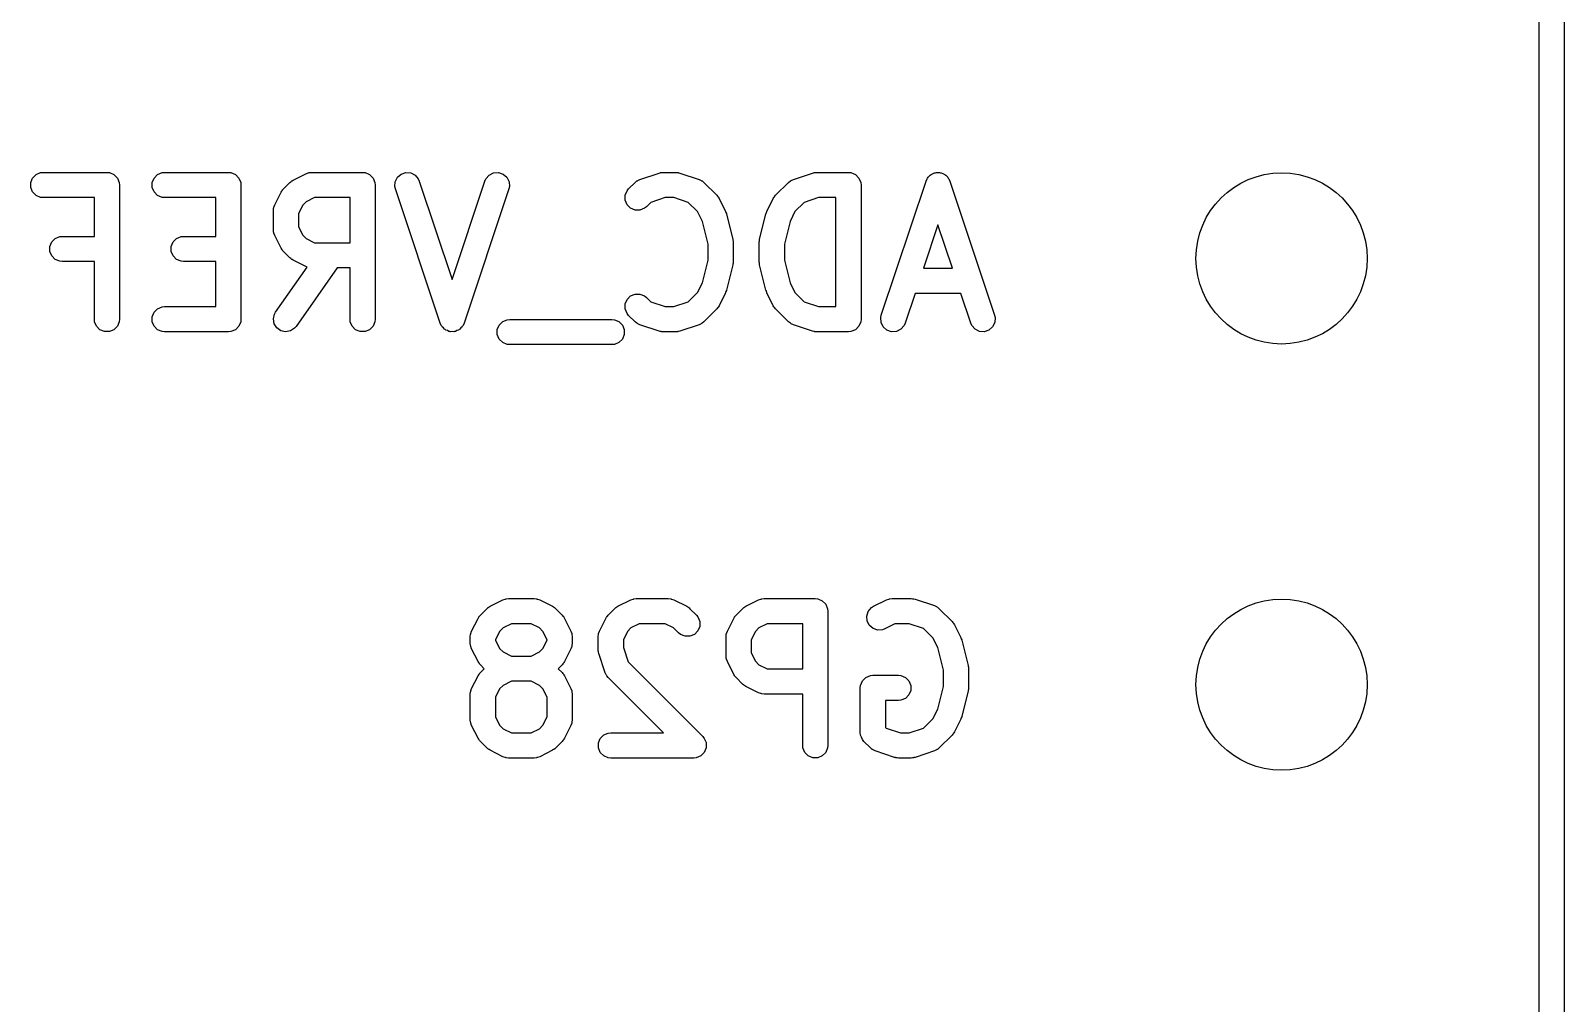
# Model space of a CAD drawing. Extents: x 101 to 222, y -128 to -44.
# Drawn here: x 210.83 to 219.97, y -68.83 to -63.04 of the extents above; entities that cross this region are included whole.
import ezdxf

# ---------------------------------------------------------------- set-up
doc = ezdxf.new("R2010")
doc.units = 0
doc.layers.add('BLACK', color=7, linetype='CONTINUOUS')

msp = doc.modelspace()

# ---------------------------------------------------------------- linework, layer by layer
at = {"layer": 'BLACK', "linetype": 'CONTINUOUS'}
for p, q in [((219.96625, -50.32375), (219.96625, -101.32375)), ((219.81625, -101.24875), (219.81625, -53.06575)), ((210.858629, -63.893685), (210.885665, -63.882486)), ((210.885665, -63.882486), (210.900297, -63.881045)), ((210.900297, -63.881045), (211.281249, -63.881045)), ((211.281249, -63.881045), (211.295881, -63.882486)), ((211.295881, -63.882486), (211.322917, -63.893685)), ((211.582439, -63.893685), (211.609475, -63.882486)), ((211.609475, -63.882486), (211.624107, -63.881045)), ((211.624107, -63.881045), (212.005059, -63.881045)), ((212.005059, -63.881045), (212.019691, -63.882486)), ((212.019691, -63.882486), (212.046727, -63.893685)), ((212.466756, -63.888963), (212.480488, -63.883708)), ((212.480488, -63.883708), (212.483175, -63.883517)), ((212.483175, -63.883517), (212.485665, -63.882486)), ((212.485665, -63.882486), (212.500297, -63.881045)), ((212.500297, -63.881045), (212.805059, -63.881045)), ((212.805059, -63.881045), (212.819691, -63.882486)), ((212.819691, -63.882486), (212.846727, -63.893685)), ((213.034584, -63.890888), (213.062346, -63.881634)), ((213.062346, -63.881634), (213.091536, -63.883709)), ((213.091536, -63.883709), (213.117709, -63.896795)), ((213.559076, -63.896795), (213.585249, -63.883709)), ((213.585249, -63.883709), (213.614439, -63.881634)), ((213.614439, -63.881634), (213.642202, -63.890888)), ((214.457533, -63.922989), (214.571818, -63.884894)), ((214.571818, -63.884894), (214.579071, -63.883244)), ((214.579071, -63.883244), (214.580903, -63.882486)), ((214.580903, -63.882486), (214.583557, -63.882224)), ((214.583557, -63.882224), (214.586155, -63.881634)), ((214.586155, -63.881634), (214.588129, -63.881774)), ((214.588129, -63.881774), (214.595535, -63.881045)), ((214.595535, -63.881045), (214.671726, -63.881045)), ((214.671726, -63.881045), (214.679131, -63.881774)), ((214.679131, -63.881774), (214.681106, -63.881634)), ((214.681106, -63.881634), (214.683703, -63.882224)), ((214.683703, -63.882224), (214.686358, -63.882486)), ((214.686358, -63.882486), (214.688189, -63.883244)), ((214.688189, -63.883244), (214.695443, -63.884894)), ((214.695443, -63.884894), (214.809729, -63.922989)), ((215.371818, -63.922989), (215.486104, -63.884894)), ((215.486104, -63.884894), (215.493357, -63.883244)), ((215.493357, -63.883244), (215.495189, -63.882486)), ((215.495189, -63.882486), (215.497843, -63.882224)), ((215.497843, -63.882224), (215.500441, -63.881634)), ((215.500441, -63.881634), (215.502415, -63.881774)), ((215.502415, -63.881774), (215.509821, -63.881045)), ((215.509821, -63.881045), (215.700297, -63.881045)), ((215.700297, -63.881045), (215.714929, -63.882486)), ((215.714929, -63.882486), (215.741965, -63.893685)), ((216.205406, -63.887914), (216.21382, -63.883708)), ((216.21382, -63.883708), (216.219167, -63.883328)), ((216.219167, -63.883328), (216.22425, -63.881634)), ((216.22425, -63.881634), (216.233627, -63.8823)), ((216.233627, -63.8823), (216.24301, -63.881634)), ((216.24301, -63.881634), (216.248095, -63.883329)), ((216.248095, -63.883329), (216.25344, -63.883709)), ((216.25344, -63.883709), (216.261849, -63.887913)), ((210.826738, -63.941413), (210.837937, -63.914377)), ((210.826738, -63.970677), (210.826738, -63.941413)), ((210.837937, -63.997713), (210.826738, -63.970677)), ((210.837937, -63.914377), (210.858629, -63.893685)), ((211.322917, -63.893685), (211.343609, -63.914377)), ((211.343609, -63.914377), (211.354808, -63.941413)), ((211.354808, -63.941413), (211.356249, -63.956045)), ((211.356249, -63.956045), (211.356249, -64.756045)), ((211.550548, -63.941413), (211.561747, -63.914377)), ((211.550548, -63.970677), (211.550548, -63.941413)), ((211.561747, -63.997713), (211.550548, -63.970677)), ((211.561747, -63.914377), (211.582439, -63.893685)), ((212.046727, -63.893685), (212.067419, -63.914377)), ((212.067419, -63.914377), (212.078618, -63.941413)), ((212.078618, -63.941413), (212.080059, -63.956045)), ((212.080059, -63.956045), (212.080059, -64.756045)), ((212.332979, -63.979202), (212.371074, -63.941107)), ((212.371074, -63.941107), (212.376823, -63.936388)), ((212.376823, -63.936388), (212.378123, -63.93489)), ((212.378123, -63.93489), (212.380382, -63.933468)), ((212.380382, -63.933468), (212.382439, -63.93178)), ((212.382439, -63.93178), (212.384266, -63.931022)), ((212.384266, -63.931022), (212.390566, -63.927058)), ((212.390566, -63.927058), (212.466756, -63.888963)), ((212.846727, -63.893685), (212.867419, -63.914377)), ((212.867419, -63.914377), (212.878618, -63.941413)), ((212.878618, -63.941413), (212.880059, -63.956045)), ((212.880059, -63.956045), (212.880059, -64.756045)), ((212.997315, -63.965425), (212.99939, -63.936235)), ((213.000575, -63.979762), (212.997315, -63.965425)), ((212.99939, -63.936235), (213.012476, -63.910062)), ((213.012476, -63.910062), (213.034584, -63.890888)), ((213.117709, -63.896795), (213.136883, -63.918903)), ((213.136883, -63.918903), (213.142877, -63.932328)), ((213.142877, -63.932328), (213.338392, -64.518874)), ((213.338392, -64.518874), (213.533908, -63.932328)), ((213.533908, -63.932328), (213.539902, -63.918903)), ((213.539902, -63.918903), (213.559076, -63.896795)), ((213.642202, -63.890888), (213.664309, -63.910062)), ((213.664309, -63.910062), (213.677395, -63.936235)), ((213.67947, -63.965425), (213.67621, -63.979762)), ((213.677395, -63.936235), (213.67947, -63.965425)), ((214.390122, -63.979201), (214.428218, -63.941106)), ((214.428218, -63.941106), (214.439583, -63.931779)), ((214.439583, -63.931779), (214.442071, -63.930748)), ((214.442071, -63.930748), (214.444107, -63.928983)), ((214.444107, -63.928983), (214.457533, -63.922989)), ((214.809729, -63.922989), (214.823154, -63.928983)), ((214.823154, -63.928983), (214.825189, -63.930748)), ((214.825189, -63.930748), (214.82768, -63.93178)), ((214.82768, -63.93178), (214.839045, -63.941107)), ((214.839045, -63.941107), (214.915235, -64.017297)), ((215.266312, -64.017297), (215.342502, -63.941107)), ((215.342502, -63.941107), (215.353867, -63.931779)), ((215.353867, -63.931779), (215.356359, -63.930746)), ((215.356359, -63.930746), (215.358393, -63.928983)), ((215.358393, -63.928983), (215.371818, -63.922989)), ((215.741965, -63.893685), (215.762657, -63.914377)), ((215.762657, -63.914377), (215.773856, -63.941413)), ((215.773856, -63.941413), (215.775297, -63.956045)), ((215.775297, -63.956045), (215.775297, -64.756045)), ((215.895813, -64.732328), (216.162479, -63.932328)), ((216.162479, -63.932328), (216.168473, -63.918902)), ((216.168473, -63.918902), (216.171984, -63.914853)), ((216.171984, -63.914853), (216.17438, -63.910062)), ((216.17438, -63.910062), (216.181484, -63.903899)), ((216.181484, -63.903899), (216.187647, -63.896795)), ((216.187647, -63.896795), (216.192439, -63.894398)), ((216.192439, -63.894398), (216.196487, -63.890888)), ((216.196487, -63.890888), (216.205406, -63.887914)), ((216.261849, -63.887913), (216.270773, -63.890888)), ((216.270773, -63.890888), (216.274821, -63.894399)), ((216.274821, -63.894399), (216.279613, -63.896795)), ((216.279613, -63.896795), (216.285772, -63.903897)), ((216.285772, -63.903897), (216.29288, -63.910061)), ((216.29288, -63.910061), (216.295277, -63.914855)), ((216.295277, -63.914855), (216.298787, -63.918902)), ((216.298787, -63.918902), (216.304781, -63.932328)), ((216.304781, -63.932328), (216.571448, -64.732328)), ((210.858629, -64.018405), (210.837937, -63.997713)), ((210.885665, -64.029604), (210.858629, -64.018405)), ((210.900297, -64.031045), (210.885665, -64.029604)), ((211.206249, -64.031045), (210.900297, -64.031045)), ((211.206249, -64.261997), (211.206249, -64.031045)), ((211.582439, -64.018405), (211.561747, -63.997713)), ((211.609475, -64.029604), (211.582439, -64.018405)), ((211.624107, -64.031045), (211.609475, -64.029604)), ((211.930059, -64.031045), (211.624107, -64.031045)), ((211.930059, -64.261997), (211.930059, -64.031045)), ((212.280834, -64.074885), (212.31893, -63.998694)), ((212.31893, -63.998694), (212.322893, -63.992397)), ((212.322893, -63.992397), (212.323652, -63.990567)), ((212.323652, -63.990567), (212.325343, -63.988505)), ((212.325343, -63.988505), (212.326763, -63.986251)), ((212.326763, -63.986251), (212.328258, -63.984954)), ((212.328258, -63.984954), (212.332979, -63.979202)), ((212.468534, -64.055779), (212.447651, -64.076661)), ((212.518002, -64.031045), (212.468534, -64.055779)), ((212.730059, -64.031045), (212.518002, -64.031045)), ((212.730059, -64.300092), (212.730059, -64.031045)), ((213.267241, -64.779762), (213.000575, -63.979762)), ((213.67621, -63.979762), (213.409543, -64.779762)), ((214.369595, -64.017603), (214.380794, -63.990567)), ((214.369595, -64.046865), (214.369595, -64.017603)), ((214.380793, -64.073902), (214.369595, -64.046865)), ((214.380794, -63.990567), (214.390122, -63.979201)), ((214.521763, -64.059692), (214.496186, -64.085269)), ((214.607705, -64.031045), (214.521763, -64.059692)), ((214.659556, -64.031045), (214.607705, -64.031045)), ((214.745498, -64.059692), (214.659556, -64.031045)), ((214.800562, -64.114756), (214.745498, -64.059692)), ((214.915235, -64.017297), (214.919955, -64.023047)), ((214.919955, -64.023047), (214.921452, -64.024346)), ((214.921452, -64.024346), (214.922871, -64.0266)), ((214.922871, -64.0266), (214.924563, -64.028662)), ((214.924563, -64.028662), (214.925321, -64.030494)), ((214.925321, -64.030494), (214.929284, -64.036789)), ((214.929284, -64.036789), (214.967379, -64.11298)), ((215.214168, -64.11298), (215.252263, -64.036789)), ((215.252263, -64.036789), (215.256227, -64.030489)), ((215.256227, -64.030489), (215.256985, -64.028662)), ((215.256985, -64.028662), (215.258673, -64.026605)), ((215.258673, -64.026605), (215.260095, -64.024346)), ((215.260095, -64.024346), (215.261593, -64.023046)), ((215.261593, -64.023046), (215.266312, -64.017297)), ((215.436048, -64.059692), (215.380984, -64.114756)), ((215.521991, -64.031045), (215.436048, -64.059692)), ((215.625297, -64.031045), (215.521991, -64.031045)), ((215.625297, -64.681045), (215.625297, -64.031045)), ((212.272916, -64.108426), (212.274357, -64.093794)), ((212.272916, -64.222711), (212.272916, -64.108426)), ((212.274357, -64.093794), (212.275387, -64.091305)), ((212.275387, -64.091305), (212.275579, -64.088616)), ((212.275579, -64.088616), (212.280834, -64.074885)), ((212.447651, -64.076661), (212.422916, -64.126131)), ((212.422916, -64.126131), (212.422916, -64.205005)), ((214.401486, -64.094595), (214.380793, -64.073902)), ((214.428522, -64.105794), (214.401486, -64.094595)), ((214.457784, -64.105794), (214.428522, -64.105794)), ((214.484821, -64.094596), (214.457784, -64.105794)), ((214.496186, -64.085269), (214.484821, -64.094596)), ((214.829532, -64.172695), (214.800562, -64.114756)), ((214.967379, -64.11298), (214.967788, -64.114049)), ((214.967788, -64.114049), (214.968111, -64.114485)), ((214.968111, -64.114485), (214.970309, -64.120636)), ((214.970309, -64.120636), (214.972634, -64.126712)), ((214.972634, -64.126712), (214.972672, -64.12725)), ((214.972672, -64.12725), (214.973058, -64.12833)), ((214.973058, -64.12833), (215.011154, -64.280712)), ((215.170393, -64.280711), (215.208489, -64.12833)), ((215.208489, -64.12833), (215.208874, -64.12725)), ((215.208874, -64.12725), (215.208913, -64.126712)), ((215.208913, -64.126712), (215.211237, -64.120636)), ((215.211237, -64.120636), (215.213436, -64.114485)), ((215.213436, -64.114485), (215.213758, -64.114049)), ((215.213758, -64.114049), (215.214168, -64.11298)), ((215.380984, -64.114756), (215.352014, -64.172696)), ((212.274357, -64.237343), (212.272916, -64.222711)), ((212.275387, -64.239831), (212.274357, -64.237343)), ((212.275579, -64.242521), (212.275387, -64.239831)), ((212.280834, -64.256252), (212.275579, -64.242521)), ((212.422916, -64.205005), (212.447651, -64.254475)), ((214.863393, -64.308137), (214.829532, -64.172695)), ((215.352014, -64.172696), (215.318154, -64.308137)), ((216.23363, -64.193215), (216.147211, -64.452473)), ((216.32005, -64.452473), (216.23363, -64.193215)), ((210.941024, -64.322365), (210.952223, -64.295329)), ((210.941024, -64.351629), (210.941024, -64.322365)), ((210.952223, -64.295329), (210.972915, -64.274637)), ((210.972915, -64.274637), (210.999951, -64.263438)), ((210.999951, -64.263438), (211.014583, -64.261997)), ((211.014583, -64.261997), (211.206249, -64.261997)), ((211.664834, -64.322365), (211.676033, -64.295329)), ((211.664834, -64.351629), (211.664834, -64.322365)), ((211.676033, -64.295329), (211.696725, -64.274637)), ((211.696725, -64.274637), (211.723761, -64.263438)), ((211.723761, -64.263438), (211.738393, -64.261997)), ((211.738393, -64.261997), (211.930059, -64.261997)), ((212.31893, -64.332443), (212.280834, -64.256252)), ((212.322893, -64.338739), (212.31893, -64.332443)), ((212.323652, -64.34057), (212.322893, -64.338739)), ((212.325343, -64.342631), (212.323652, -64.34057)), ((212.447651, -64.254475), (212.468534, -64.275358)), ((212.468534, -64.275358), (212.518002, -64.300092)), ((212.518002, -64.300092), (212.730059, -64.300092)), ((214.863393, -64.403952), (214.863393, -64.308137)), ((215.011154, -64.280712), (215.011529, -64.283248)), ((215.011529, -64.283248), (215.011952, -64.28427)), ((215.011952, -64.28427), (215.012494, -64.289782)), ((215.012494, -64.289782), (215.013304, -64.295256)), ((215.013304, -64.295256), (215.013141, -64.296348)), ((215.013141, -64.296348), (215.013393, -64.298902)), ((215.013393, -64.298902), (215.013393, -64.413188)), ((215.168154, -64.298902), (215.168405, -64.296348)), ((215.168154, -64.413188), (215.168154, -64.298902)), ((215.168243, -64.295256), (215.169052, -64.289781)), ((215.168405, -64.296348), (215.168243, -64.295256)), ((215.169052, -64.289781), (215.169595, -64.28427)), ((215.169595, -64.28427), (215.170017, -64.283249)), ((215.170017, -64.283249), (215.170393, -64.280711)), ((215.318154, -64.308137), (215.318154, -64.403952)), ((210.952223, -64.378665), (210.941024, -64.351629)), ((210.972915, -64.399357), (210.952223, -64.378665)), ((210.999951, -64.410556), (210.972915, -64.399357)), ((211.014583, -64.411997), (210.999951, -64.410556)), ((211.206249, -64.411997), (211.014583, -64.411997)), ((211.206249, -64.756045), (211.206249, -64.411997)), ((211.676033, -64.378665), (211.664834, -64.351629)), ((211.696725, -64.399357), (211.676033, -64.378665)), ((211.723761, -64.410556), (211.696725, -64.399357)), ((211.738393, -64.411997), (211.723761, -64.410556)), ((211.930059, -64.411997), (211.738393, -64.411997)), ((211.930059, -64.681045), (211.930059, -64.411997)), ((212.326763, -64.344886), (212.325343, -64.342631)), ((212.328258, -64.346182), (212.326763, -64.344886)), ((212.332979, -64.351935), (212.328258, -64.346182)), ((212.371074, -64.39003), (212.332979, -64.351935)), ((212.376823, -64.394748), (212.371074, -64.39003)), ((212.378123, -64.396247), (212.376823, -64.394748)), ((212.380382, -64.397668), (212.378123, -64.396247)), ((212.382439, -64.399357), (212.380382, -64.397668)), ((212.384266, -64.400114), (212.382439, -64.399357)), ((212.390566, -64.404079), (212.384266, -64.400114)), ((212.466756, -64.442174), (212.390566, -64.404079)), ((214.829532, -64.539393), (214.863393, -64.403952)), ((215.011154, -64.431378), (214.973058, -64.58376)), ((215.011529, -64.428841), (215.011154, -64.431378)), ((215.011952, -64.42782), (215.011529, -64.428841)), ((215.012494, -64.422307), (215.011952, -64.42782)), ((215.013304, -64.416834), (215.012494, -64.422307)), ((215.013393, -64.413188), (215.013141, -64.415741)), ((215.013141, -64.415741), (215.013304, -64.416834)), ((215.168405, -64.415741), (215.168154, -64.413188)), ((215.168243, -64.416834), (215.168405, -64.415741)), ((215.169052, -64.422308), (215.168243, -64.416834)), ((215.169595, -64.42782), (215.169052, -64.422308)), ((215.170017, -64.42884), (215.169595, -64.42782)), ((215.170393, -64.431379), (215.170017, -64.42884)), ((215.208489, -64.58376), (215.170393, -64.431379)), ((215.318154, -64.403952), (215.352014, -64.539392)), ((212.286474, -64.713035), (212.474107, -64.444987)), ((212.653632, -64.450092), (212.409358, -64.799055)), ((212.474107, -64.444987), (212.466756, -64.442174)), ((212.730059, -64.450092), (212.653632, -64.450092)), ((212.730059, -64.756045), (212.730059, -64.450092)), ((216.147211, -64.452473), (216.32005, -64.452473)), ((214.401486, -64.617494), (214.428523, -64.606295)), ((214.428523, -64.606295), (214.457785, -64.606295)), ((214.457785, -64.606295), (214.484822, -64.617494)), ((214.745497, -64.652398), (214.800562, -64.597332)), ((214.800562, -64.597332), (214.829532, -64.539393)), ((214.967379, -64.59911), (214.929284, -64.6753)), ((214.967788, -64.59804), (214.967379, -64.59911)), ((214.968111, -64.597605), (214.967788, -64.59804)), ((214.970309, -64.591453), (214.968111, -64.597605)), ((214.972634, -64.585378), (214.970309, -64.591453)), ((214.972672, -64.584839), (214.972634, -64.585378)), ((214.973058, -64.58376), (214.972672, -64.584839)), ((215.208874, -64.584839), (215.208489, -64.58376)), ((215.208913, -64.585378), (215.208874, -64.584839)), ((215.211237, -64.591453), (215.208913, -64.585378)), ((215.213436, -64.597605), (215.211237, -64.591453)), ((215.213758, -64.59804), (215.213436, -64.597605)), ((215.214168, -64.59911), (215.213758, -64.59804)), ((215.252263, -64.6753), (215.214168, -64.59911)), ((215.352014, -64.539392), (215.380984, -64.597332)), ((215.380984, -64.597332), (215.436049, -64.652398)), ((216.097211, -64.602473), (216.038115, -64.779762)), ((216.37005, -64.602473), (216.097211, -64.602473)), ((216.429146, -64.779762), (216.37005, -64.602473)), ((211.561747, -64.714377), (211.582439, -64.693685)), ((211.582439, -64.693685), (211.609475, -64.682486)), ((211.609475, -64.682486), (211.624107, -64.681045)), ((211.624107, -64.681045), (211.930059, -64.681045)), ((214.369595, -64.665223), (214.380794, -64.638186)), ((214.369595, -64.694485), (214.369595, -64.665223)), ((214.380794, -64.721522), (214.369595, -64.694485)), ((214.380794, -64.638186), (214.401486, -64.617494)), ((214.484822, -64.617494), (214.496187, -64.626821)), ((214.496187, -64.626821), (214.521764, -64.652398)), ((214.521764, -64.652398), (214.607705, -64.681045)), ((214.607705, -64.681045), (214.659556, -64.681045)), ((214.659556, -64.681045), (214.745497, -64.652398)), ((214.915236, -64.694791), (214.839045, -64.770983)), ((214.919953, -64.689042), (214.915236, -64.694791)), ((214.921452, -64.687743), (214.919953, -64.689042)), ((214.922873, -64.685484), (214.921452, -64.687743)), ((214.924563, -64.683426), (214.922873, -64.685484)), ((214.92532, -64.681596), (214.924563, -64.683426)), ((214.929284, -64.6753), (214.92532, -64.681596)), ((215.256226, -64.681596), (215.252263, -64.6753)), ((215.256984, -64.683426), (215.256226, -64.681596)), ((215.258673, -64.685484), (215.256984, -64.683426)), ((215.260095, -64.687743), (215.258673, -64.685484)), ((215.261593, -64.689042), (215.260095, -64.687743)), ((215.266312, -64.694792), (215.261593, -64.689042)), ((215.342502, -64.770983), (215.266312, -64.694792)), ((215.436049, -64.652398), (215.521991, -64.681045)), ((215.521991, -64.681045), (215.625297, -64.681045)), ((211.20769, -64.770677), (211.206249, -64.756045)), ((211.218889, -64.797713), (211.20769, -64.770677)), ((211.239581, -64.818405), (211.218889, -64.797713)), ((211.343609, -64.797713), (211.322917, -64.818405)), ((211.354808, -64.770677), (211.343609, -64.797713)), ((211.356249, -64.756045), (211.354808, -64.770677)), ((211.550548, -64.741413), (211.561747, -64.714377)), ((211.550548, -64.770677), (211.550548, -64.741413)), ((211.561747, -64.797713), (211.550548, -64.770677)), ((211.582439, -64.818405), (211.561747, -64.797713)), ((212.067419, -64.797713), (212.046727, -64.818405)), ((212.078618, -64.770677), (212.067419, -64.797713)), ((212.080059, -64.756045), (212.078618, -64.770677)), ((212.272934, -64.75442), (212.279263, -64.725849)), ((212.278019, -64.783237), (212.272934, -64.75442)), ((212.293746, -64.807916), (212.278019, -64.783237)), ((212.279263, -64.725849), (212.286474, -64.713035)), ((212.409358, -64.799055), (212.399787, -64.810215)), ((212.7315, -64.770677), (212.730059, -64.756045)), ((212.742699, -64.797713), (212.7315, -64.770677)), ((212.763391, -64.818405), (212.742699, -64.797713)), ((212.867419, -64.797713), (212.846727, -64.818405)), ((212.878618, -64.770677), (212.867419, -64.797713)), ((212.880059, -64.756045), (212.878618, -64.770677)), ((213.273235, -64.793188), (213.267241, -64.779762)), ((213.276746, -64.797236), (213.273235, -64.793188)), ((213.279142, -64.802028), (213.276746, -64.797236)), ((213.400039, -64.797234), (213.397642, -64.802029)), ((213.403549, -64.793188), (213.400039, -64.797234)), ((213.409543, -64.779762), (213.403549, -64.793188)), ((213.607691, -64.817603), (213.61889, -64.790567)), ((213.61889, -64.790567), (213.639582, -64.769875)), ((213.639582, -64.769875), (213.666618, -64.758676)), ((213.666618, -64.758676), (213.68125, -64.757235)), ((213.68125, -64.757235), (214.290774, -64.757235)), ((214.290774, -64.757235), (214.305406, -64.758676)), ((214.305406, -64.758676), (214.332442, -64.769875)), ((214.332442, -64.769875), (214.353134, -64.790567)), ((214.353134, -64.790567), (214.364333, -64.817603)), ((214.390121, -64.732887), (214.380794, -64.721522)), ((214.428217, -64.770983), (214.390121, -64.732887)), ((214.439582, -64.780311), (214.428217, -64.770983)), ((214.442072, -64.781342), (214.439582, -64.780311)), ((214.444107, -64.783107), (214.442072, -64.781342)), ((214.457533, -64.789101), (214.444107, -64.783107)), ((214.571818, -64.827196), (214.457533, -64.789101)), ((214.809729, -64.789101), (214.695443, -64.827196)), ((214.823154, -64.783107), (214.809729, -64.789101)), ((214.825189, -64.781341), (214.823154, -64.783107)), ((214.82768, -64.78031), (214.825189, -64.781341)), ((214.839045, -64.770983), (214.82768, -64.78031)), ((215.353867, -64.78031), (215.342502, -64.770983)), ((215.356357, -64.781341), (215.353867, -64.78031)), ((215.358393, -64.783107), (215.356357, -64.781341)), ((215.371818, -64.789101), (215.358393, -64.783107)), ((215.486104, -64.827196), (215.371818, -64.789101)), ((215.762657, -64.797713), (215.741965, -64.818405)), ((215.773856, -64.770677), (215.762657, -64.797713)), ((215.775297, -64.756045), (215.773856, -64.770677)), ((215.892553, -64.746665), (215.895813, -64.732328)), ((215.894628, -64.775855), (215.892553, -64.746665)), ((215.907714, -64.802028), (215.894628, -64.775855)), ((216.032121, -64.793187), (216.012947, -64.815295)), ((216.038115, -64.779762), (216.032121, -64.793187)), ((216.43514, -64.793187), (216.429146, -64.779762)), ((216.454314, -64.815295), (216.43514, -64.793187)), ((216.572633, -64.775855), (216.559547, -64.802028)), ((216.571448, -64.732328), (216.574708, -64.746665)), ((216.574708, -64.746665), (216.572633, -64.775855)), ((211.266617, -64.829604), (211.239581, -64.818405)), ((211.295881, -64.829604), (211.266617, -64.829604)), ((211.322917, -64.818405), (211.295881, -64.829604)), ((211.609475, -64.829604), (211.582439, -64.818405)), ((211.624107, -64.831045), (211.609475, -64.829604)), ((212.005059, -64.831045), (211.624107, -64.831045)), ((212.019691, -64.829604), (212.005059, -64.831045)), ((212.046727, -64.818405), (212.019691, -64.829604)), ((212.31772, -64.824698), (212.293746, -64.807916)), ((212.346291, -64.831027), (212.31772, -64.824698)), ((212.375108, -64.825942), (212.346291, -64.831027)), ((212.399787, -64.810215), (212.375108, -64.825942)), ((212.790427, -64.829604), (212.763391, -64.818405)), ((212.819691, -64.829604), (212.790427, -64.829604)), ((212.846727, -64.818405), (212.819691, -64.829604)), ((213.286246, -64.80819), (213.279142, -64.802028)), ((213.292409, -64.815295), (213.286246, -64.80819)), ((213.297201, -64.817691), (213.292409, -64.815295)), ((213.301249, -64.821202), (213.297201, -64.817691)), ((213.310168, -64.824175), (213.301249, -64.821202)), ((213.318582, -64.828382), (213.310168, -64.824175)), ((213.323929, -64.828761), (213.318582, -64.828382)), ((213.329012, -64.830456), (213.323929, -64.828761)), ((213.338389, -64.829789), (213.329012, -64.830456)), ((213.347772, -64.830456), (213.338389, -64.829789)), ((213.352857, -64.82876), (213.347772, -64.830456)), ((213.358202, -64.828381), (213.352857, -64.82876)), ((213.366611, -64.824176), (213.358202, -64.828381)), ((213.375535, -64.821202), (213.366611, -64.824176)), ((213.379583, -64.81769), (213.375535, -64.821202)), ((213.384375, -64.815295), (213.379583, -64.81769)), ((213.390534, -64.808192), (213.384375, -64.815295)), ((213.397642, -64.802029), (213.390534, -64.808192)), ((213.607691, -64.846867), (213.607691, -64.817603)), ((213.61889, -64.873903), (213.607691, -64.846867)), ((213.639582, -64.894595), (213.61889, -64.873903)), ((214.353134, -64.873903), (214.332442, -64.894595)), ((214.364333, -64.846867), (214.353134, -64.873903)), ((214.364333, -64.817603), (214.364333, -64.846867)), ((214.579071, -64.828845), (214.571818, -64.827196)), ((214.580903, -64.829604), (214.579071, -64.828845)), ((214.583557, -64.829865), (214.580903, -64.829604)), ((214.586155, -64.830456), (214.583557, -64.829865)), ((214.588129, -64.830315), (214.586155, -64.830456)), ((214.595535, -64.831045), (214.588129, -64.830315)), ((214.671726, -64.831045), (214.595535, -64.831045)), ((214.679131, -64.830315), (214.671726, -64.831045)), ((214.681106, -64.830456), (214.679131, -64.830315)), ((214.683703, -64.829865), (214.681106, -64.830456)), ((214.686358, -64.829604), (214.683703, -64.829865)), ((214.688189, -64.828845), (214.686358, -64.829604)), ((214.695443, -64.827196), (214.688189, -64.828845)), ((215.493357, -64.828845), (215.486104, -64.827196)), ((215.495189, -64.829604), (215.493357, -64.828845)), ((215.497843, -64.829865), (215.495189, -64.829604)), ((215.500441, -64.830456), (215.497843, -64.829865)), ((215.502415, -64.830315), (215.500441, -64.830456)), ((215.509821, -64.831045), (215.502415, -64.830315)), ((215.700297, -64.831045), (215.509821, -64.831045)), ((215.714929, -64.829604), (215.700297, -64.831045)), ((215.741965, -64.818405), (215.714929, -64.829604)), ((215.929822, -64.821202), (215.907714, -64.802028)), ((215.957584, -64.830456), (215.929822, -64.821202)), ((215.986774, -64.828381), (215.957584, -64.830456)), ((216.012947, -64.815295), (215.986774, -64.828381)), ((216.480487, -64.828381), (216.454314, -64.815295)), ((216.509677, -64.830456), (216.480487, -64.828381)), ((216.53744, -64.821202), (216.509677, -64.830456)), ((216.559547, -64.802028), (216.53744, -64.821202)), ((213.666618, -64.905794), (213.639582, -64.894595)), ((213.68125, -64.907235), (213.666618, -64.905794)), ((214.290774, -64.907235), (213.68125, -64.907235)), ((214.305406, -64.905794), (214.290774, -64.907235)), ((214.332442, -64.894595), (214.305406, -64.905794)), ((213.564375, -66.467058), (213.640566, -66.428963)), ((213.640566, -66.428963), (213.654298, -66.423708)), ((213.654298, -66.423708), (213.656985, -66.423517)), ((213.656985, -66.423517), (213.659475, -66.422486)), ((213.659475, -66.422486), (213.674107, -66.421045)), ((213.674107, -66.421045), (213.826488, -66.421045)), ((213.826488, -66.421045), (213.84112, -66.422486)), ((213.84112, -66.422486), (213.843609, -66.423517)), ((213.843609, -66.423517), (213.846297, -66.423708)), ((213.846297, -66.423708), (213.860029, -66.428963)), ((213.860029, -66.428963), (213.936219, -66.467058)), ((214.32628, -66.467058), (214.402471, -66.428963)), ((214.402471, -66.428963), (214.416203, -66.423708)), ((214.416203, -66.423708), (214.41889, -66.423517)), ((214.41889, -66.423517), (214.42138, -66.422486)), ((214.42138, -66.422486), (214.436012, -66.421045)), ((214.436012, -66.421045), (214.626488, -66.421045)), ((214.626488, -66.421045), (214.64112, -66.422486)), ((214.64112, -66.422486), (214.643609, -66.423517)), ((214.643609, -66.423517), (214.646297, -66.423708)), ((214.646297, -66.423708), (214.660029, -66.428963)), ((214.660029, -66.428963), (214.736219, -66.467058)), ((215.088185, -66.467058), (215.164375, -66.428963)), ((215.164375, -66.428963), (215.178107, -66.423708)), ((215.178107, -66.423708), (215.180794, -66.423517)), ((215.180794, -66.423517), (215.183284, -66.422486)), ((215.183284, -66.422486), (215.197916, -66.421045)), ((215.197916, -66.421045), (215.502678, -66.421045)), ((215.502678, -66.421045), (215.51731, -66.422486)), ((215.51731, -66.422486), (215.544346, -66.433685)), ((215.544346, -66.433685), (215.565038, -66.454377)), ((215.85009, -66.467058), (215.92628, -66.428963)), ((215.92628, -66.428963), (215.940012, -66.423708)), ((215.940012, -66.423708), (215.942699, -66.423517)), ((215.942699, -66.423517), (215.945189, -66.422486)), ((215.945189, -66.422486), (215.959821, -66.421045)), ((215.959821, -66.421045), (216.074107, -66.421045)), ((216.074107, -66.421045), (216.081512, -66.421774)), ((216.081512, -66.421774), (216.083487, -66.421634)), ((216.083487, -66.421634), (216.086084, -66.422224)), ((216.086084, -66.422224), (216.088739, -66.422486)), ((216.088739, -66.422486), (216.09057, -66.423244)), ((216.09057, -66.423244), (216.097824, -66.424894)), ((216.097824, -66.424894), (216.21211, -66.462989)), ((213.492739, -66.538694), (213.496703, -66.532394)), ((213.496703, -66.532394), (213.497461, -66.530567)), ((213.497461, -66.530567), (213.499149, -66.52851)), ((213.499149, -66.52851), (213.500571, -66.526251)), ((213.500571, -66.526251), (213.502069, -66.524951)), ((213.502069, -66.524951), (213.506788, -66.519202)), ((213.506788, -66.519202), (213.544883, -66.481107)), ((213.544883, -66.481107), (213.550632, -66.476388)), ((213.550632, -66.476388), (213.551932, -66.47489)), ((213.551932, -66.47489), (213.554191, -66.473468)), ((213.554191, -66.473468), (213.556248, -66.47178)), ((213.556248, -66.47178), (213.558075, -66.471022)), ((213.558075, -66.471022), (213.564375, -66.467058)), ((213.936219, -66.467058), (213.942518, -66.471022)), ((213.942518, -66.471022), (213.944346, -66.47178)), ((213.944346, -66.47178), (213.946402, -66.473468)), ((213.946402, -66.473468), (213.948662, -66.47489)), ((213.948662, -66.47489), (213.949961, -66.476388)), ((213.949961, -66.476388), (213.955711, -66.481107)), ((213.955711, -66.481107), (213.993806, -66.519202)), ((213.993806, -66.519202), (213.998526, -66.524954)), ((213.998526, -66.524954), (214.000022, -66.526251)), ((214.000022, -66.526251), (214.001441, -66.528505)), ((214.001441, -66.528505), (214.003133, -66.530567)), ((214.003133, -66.530567), (214.003891, -66.532397)), ((214.003891, -66.532397), (214.007855, -66.538694)), ((214.254644, -66.538694), (214.258608, -66.532394)), ((214.258608, -66.532394), (214.259366, -66.530567)), ((214.259366, -66.530567), (214.261054, -66.52851)), ((214.261054, -66.52851), (214.262476, -66.526251)), ((214.262476, -66.526251), (214.263974, -66.524951)), ((214.263974, -66.524951), (214.268693, -66.519202)), ((214.268693, -66.519202), (214.306788, -66.481107)), ((214.306788, -66.481107), (214.312537, -66.476388)), ((214.312537, -66.476388), (214.313837, -66.47489)), ((214.313837, -66.47489), (214.316096, -66.473468)), ((214.316096, -66.473468), (214.318153, -66.47178)), ((214.318153, -66.47178), (214.31998, -66.471022)), ((214.31998, -66.471022), (214.32628, -66.467058)), ((214.736219, -66.467058), (214.742515, -66.471021)), ((214.742515, -66.471021), (214.744345, -66.471779)), ((214.744345, -66.471779), (214.746403, -66.473468)), ((214.746403, -66.473468), (214.748662, -66.47489)), ((214.748662, -66.47489), (214.749961, -66.476388)), ((214.749961, -66.476388), (214.75571, -66.481106)), ((214.75571, -66.481106), (214.793806, -66.519201)), ((214.793806, -66.519201), (214.803134, -66.530566)), ((214.803134, -66.530566), (214.814333, -66.557602)), ((215.016549, -66.538694), (215.020512, -66.532397)), ((215.020512, -66.532397), (215.021271, -66.530567)), ((215.021271, -66.530567), (215.022962, -66.528505)), ((215.022962, -66.528505), (215.024382, -66.526251)), ((215.024382, -66.526251), (215.025877, -66.524954)), ((215.025877, -66.524954), (215.030598, -66.519202)), ((215.030598, -66.519202), (215.068693, -66.481107)), ((215.068693, -66.481107), (215.074442, -66.476388)), ((215.074442, -66.476388), (215.075742, -66.47489)), ((215.075742, -66.47489), (215.078001, -66.473468)), ((215.078001, -66.473468), (215.080058, -66.47178)), ((215.080058, -66.47178), (215.081885, -66.471022)), ((215.081885, -66.471022), (215.088185, -66.467058)), ((215.565038, -66.454377), (215.576237, -66.481413)), ((215.576237, -66.481413), (215.577678, -66.496045)), ((215.577678, -66.496045), (215.577678, -67.296045)), ((215.80922, -66.524759), (215.818474, -66.496998)), ((215.811294, -66.553949), (215.80922, -66.524759)), ((215.818474, -66.496998), (215.837647, -66.47489)), ((215.837647, -66.47489), (215.85009, -66.467058)), ((216.21211, -66.462989), (216.225535, -66.468983)), ((216.225535, -66.468983), (216.22757, -66.470748)), ((216.22757, -66.470748), (216.230061, -66.47178)), ((216.230061, -66.47178), (216.241426, -66.481107)), ((216.241426, -66.481107), (216.317616, -66.557297)), ((213.449389, -66.628617), (213.454644, -66.614885)), ((213.454644, -66.614885), (213.492739, -66.538694)), ((213.62146, -66.616661), (213.596726, -66.66613)), ((213.642342, -66.595779), (213.62146, -66.616661)), ((213.691812, -66.571045), (213.642342, -66.595779)), ((213.808783, -66.571045), (213.691812, -66.571045)), ((213.858251, -66.595779), (213.808783, -66.571045)), ((213.879134, -66.616662), (213.858251, -66.595779)), ((213.903869, -66.666131), (213.879134, -66.616662)), ((214.007855, -66.538694), (214.045951, -66.614884)), ((214.045951, -66.614884), (214.051206, -66.628616)), ((214.211294, -66.628617), (214.216549, -66.614885)), ((214.216549, -66.614885), (214.254644, -66.538694)), ((214.383365, -66.616661), (214.358631, -66.66613)), ((214.404247, -66.595779), (214.383365, -66.616661)), ((214.453717, -66.571045), (214.404247, -66.595779)), ((214.608783, -66.571045), (214.453717, -66.571045)), ((214.658251, -66.595779), (214.608783, -66.571045)), ((214.687742, -66.625269), (214.658251, -66.595779)), ((214.699107, -66.634596), (214.687742, -66.625269)), ((214.803135, -66.613902), (214.782442, -66.634595)), ((214.814333, -66.586865), (214.803135, -66.613902)), ((214.814333, -66.557602), (214.814333, -66.586865)), ((214.973198, -66.628616), (214.978453, -66.614885)), ((214.978453, -66.614885), (215.016549, -66.538694)), ((215.14527, -66.616661), (215.120535, -66.666131)), ((215.166153, -66.595779), (215.14527, -66.616661)), ((215.215621, -66.571045), (215.166153, -66.595779)), ((215.427678, -66.571045), (215.215621, -66.571045)), ((215.427678, -66.840092), (215.427678, -66.571045)), ((215.824381, -66.580124), (215.811294, -66.553949)), ((215.846489, -66.599297), (215.824381, -66.580124)), ((215.87425, -66.608551), (215.846489, -66.599297)), ((215.90344, -66.606477), (215.87425, -66.608551)), ((215.917172, -66.601222), (215.90344, -66.606477)), ((215.977526, -66.571045), (215.917172, -66.601222)), ((216.061937, -66.571045), (215.977526, -66.571045)), ((216.147879, -66.599692), (216.061937, -66.571045)), ((216.202943, -66.654756), (216.147879, -66.599692)), ((216.317616, -66.557297), (216.322336, -66.563047)), ((216.322336, -66.563047), (216.323833, -66.564346)), ((216.323833, -66.564346), (216.325252, -66.5666)), ((216.325252, -66.5666), (216.326944, -66.568662)), ((216.326944, -66.568662), (216.327702, -66.570494)), ((216.327702, -66.570494), (216.331665, -66.576789)), ((216.331665, -66.576789), (216.36976, -66.65298)), ((213.446726, -66.648426), (213.448167, -66.633794)), ((213.446726, -66.686521), (213.446726, -66.648426)), ((213.448167, -66.701153), (213.446726, -66.686521)), ((213.448167, -66.633794), (213.449198, -66.631304)), ((213.449198, -66.703642), (213.448167, -66.701153)), ((213.449198, -66.631304), (213.449389, -66.628617)), ((213.449389, -66.70633), (213.449198, -66.703642)), ((213.454644, -66.720062), (213.449389, -66.70633)), ((213.596726, -66.66613), (213.596726, -66.668816)), ((213.596726, -66.668816), (213.62146, -66.718284)), ((213.62146, -66.718284), (213.642343, -66.739168)), ((213.85825, -66.739168), (213.879133, -66.718285)), ((213.879133, -66.718285), (213.903869, -66.668815)), ((213.903869, -66.668815), (213.903869, -66.666131)), ((214.051205, -66.706331), (214.04595, -66.720063)), ((214.051395, -66.703644), (214.051205, -66.706331)), ((214.051206, -66.628616), (214.051397, -66.631305)), ((214.052428, -66.701153), (214.051395, -66.703644)), ((214.051397, -66.631305), (214.052428, -66.633794)), ((214.052428, -66.633794), (214.053869, -66.648426)), ((214.053869, -66.686521), (214.052428, -66.701153)), ((214.053869, -66.648426), (214.053869, -66.686521)), ((214.208631, -66.648426), (214.210072, -66.633794)), ((214.208631, -66.724616), (214.208631, -66.648426)), ((214.210072, -66.633794), (214.211103, -66.631304)), ((214.211103, -66.631304), (214.211294, -66.628617)), ((214.358631, -66.66613), (214.358631, -66.712446)), ((214.358631, -66.712446), (214.387278, -66.798388)), ((214.726143, -66.645794), (214.699107, -66.634596)), ((214.755406, -66.645794), (214.726143, -66.645794)), ((214.782442, -66.634595), (214.755406, -66.645794)), ((214.970535, -66.648426), (214.971976, -66.633794)), ((214.970535, -66.762711), (214.970535, -66.648426)), ((214.971976, -66.633794), (214.973006, -66.631305)), ((214.973006, -66.631305), (214.973198, -66.628616)), ((215.120535, -66.666131), (215.120535, -66.745005)), ((216.231913, -66.712695), (216.202943, -66.654756)), ((216.265774, -66.848137), (216.231913, -66.712695)), ((216.36976, -66.65298), (216.370169, -66.654049)), ((216.370169, -66.654049), (216.370492, -66.654485)), ((216.370492, -66.654485), (216.37269, -66.660636)), ((216.37269, -66.660636), (216.375015, -66.666712)), ((216.375015, -66.666712), (216.375053, -66.66725)), ((216.375053, -66.66725), (216.375439, -66.66833)), ((216.375439, -66.66833), (216.413535, -66.820712)), ((213.492739, -66.796252), (213.454644, -66.720062)), ((213.496702, -66.802548), (213.492739, -66.796252)), ((213.49746, -66.804378), (213.496702, -66.802548)), ((213.499149, -66.806436), (213.49746, -66.804378)), ((213.500571, -66.808695), (213.499149, -66.806436)), ((213.502069, -66.809994), (213.500571, -66.808695)), ((213.642343, -66.739168), (213.691812, -66.763902)), ((213.691812, -66.763902), (213.808783, -66.763902)), ((213.808783, -66.763902), (213.85825, -66.739168)), ((214.000022, -66.808695), (213.998527, -66.809991)), ((214.001441, -66.80644), (214.000022, -66.808695)), ((214.003134, -66.804378), (214.001441, -66.80644)), ((214.003892, -66.802547), (214.003134, -66.804378)), ((214.007855, -66.796253), (214.003892, -66.802547)), ((214.04595, -66.720063), (214.007855, -66.796253)), ((214.20936, -66.732021), (214.208631, -66.724616)), ((214.20922, -66.733996), (214.20936, -66.732021)), ((214.20981, -66.736593), (214.20922, -66.733996)), ((214.210072, -66.739248), (214.20981, -66.736593)), ((214.21083, -66.741079), (214.210072, -66.739248)), ((214.21248, -66.748333), (214.21083, -66.741079)), ((214.250575, -66.862619), (214.21248, -66.748333)), ((214.387278, -66.798388), (214.831902, -67.243012)), ((214.971976, -66.777343), (214.970535, -66.762711)), ((214.973006, -66.779831), (214.971976, -66.777343)), ((214.973198, -66.782521), (214.973006, -66.779831)), ((214.978453, -66.796252), (214.973198, -66.782521)), ((215.016549, -66.872443), (214.978453, -66.796252)), ((215.120535, -66.745005), (215.14527, -66.794475)), ((215.14527, -66.794475), (215.166153, -66.815358)), ((213.454644, -66.957742), (213.492739, -66.881551)), ((213.492739, -66.881551), (213.496703, -66.875251)), ((213.496703, -66.875251), (213.497461, -66.873424)), ((213.497461, -66.873424), (213.499149, -66.871367)), ((213.499149, -66.871367), (213.500571, -66.869108)), ((213.500571, -66.869108), (213.502069, -66.867808)), ((213.506787, -66.815743), (213.502069, -66.809994)), ((213.502069, -66.867808), (213.506788, -66.862059)), ((213.529945, -66.838901), (213.506787, -66.815743)), ((213.506788, -66.862059), (213.529945, -66.838901)), ((213.993807, -66.815743), (213.970648, -66.838901)), ((213.970648, -66.838901), (213.993806, -66.862059)), ((213.993806, -66.862059), (213.998526, -66.867811)), ((213.998527, -66.809991), (213.993807, -66.815743)), ((213.998526, -66.867811), (214.000022, -66.869108)), ((214.000022, -66.869108), (214.001441, -66.871362)), ((214.001441, -66.871362), (214.003133, -66.873424)), ((214.003133, -66.873424), (214.003891, -66.875254)), ((214.003891, -66.875254), (214.007855, -66.881551)), ((214.007855, -66.881551), (214.045951, -66.957741)), ((214.256569, -66.876044), (214.250575, -66.862619)), ((214.258334, -66.878079), (214.256569, -66.876044)), ((214.259366, -66.88057), (214.258334, -66.878079)), ((214.268693, -66.891935), (214.259366, -66.88057)), ((214.597803, -67.221045), (214.268693, -66.891935)), ((215.020512, -66.878739), (215.016549, -66.872443)), ((215.021271, -66.88057), (215.020512, -66.878739)), ((215.022962, -66.882631), (215.021271, -66.88057)), ((215.024382, -66.884886), (215.022962, -66.882631)), ((215.025877, -66.886182), (215.024382, -66.884886)), ((215.030598, -66.891935), (215.025877, -66.886182)), ((215.068693, -66.93003), (215.030598, -66.891935)), ((215.166153, -66.815358), (215.215621, -66.840092)), ((215.215621, -66.840092), (215.427678, -66.840092)), ((215.783175, -66.91152), (215.803867, -66.890828)), ((215.803867, -66.890828), (215.830903, -66.879629)), ((215.830903, -66.879629), (215.845535, -66.878188)), ((215.845535, -66.878188), (215.997916, -66.878188)), ((215.997916, -66.878188), (216.012548, -66.879629)), ((216.012548, -66.879629), (216.039584, -66.890828)), ((216.039584, -66.890828), (216.060276, -66.91152)), ((216.265774, -66.943952), (216.265774, -66.848137)), ((216.413535, -66.820712), (216.41391, -66.823248)), ((216.41391, -66.823248), (216.414333, -66.82427)), ((216.414333, -66.82427), (216.414875, -66.829782)), ((216.414875, -66.829782), (216.415685, -66.835256)), ((216.415685, -66.835256), (216.415522, -66.836348)), ((216.415522, -66.836348), (216.415774, -66.838902)), ((216.415774, -66.838902), (216.415774, -66.953188)), ((213.446726, -66.991283), (213.448167, -66.976651)), ((213.446726, -67.143664), (213.446726, -66.991283)), ((213.448167, -66.976651), (213.449198, -66.974161)), ((213.449198, -66.974161), (213.449389, -66.971474)), ((213.449389, -66.971474), (213.454644, -66.957742)), ((213.62146, -66.959518), (213.596726, -67.008987)), ((213.642342, -66.938636), (213.62146, -66.959518)), ((213.691812, -66.913902), (213.642342, -66.938636)), ((213.808783, -66.913902), (213.691812, -66.913902)), ((213.858251, -66.938636), (213.808783, -66.913902)), ((213.879134, -66.959519), (213.858251, -66.938636)), ((213.903869, -67.008988), (213.879134, -66.959519)), ((214.045951, -66.957741), (214.051206, -66.971473)), ((214.051206, -66.971473), (214.051397, -66.974162)), ((214.051397, -66.974162), (214.052428, -66.976651)), ((214.052428, -66.976651), (214.053869, -66.991283)), ((214.053869, -66.991283), (214.053869, -67.143664)), ((215.074442, -66.934748), (215.068693, -66.93003)), ((215.075742, -66.936247), (215.074442, -66.934748)), ((215.078001, -66.937668), (215.075742, -66.936247)), ((215.080058, -66.939357), (215.078001, -66.937668)), ((215.081885, -66.940114), (215.080058, -66.939357)), ((215.088185, -66.944079), (215.081885, -66.940114)), ((215.164375, -66.982174), (215.088185, -66.944079)), ((215.178107, -66.987429), (215.164375, -66.982174)), ((215.180794, -66.987619), (215.178107, -66.987429)), ((215.183284, -66.988651), (215.180794, -66.987619)), ((215.197916, -66.990092), (215.183284, -66.988651)), ((215.427678, -66.990092), (215.197916, -66.990092)), ((215.427678, -67.296045), (215.427678, -66.990092)), ((215.770535, -66.953188), (215.771976, -66.938556)), ((215.770535, -67.219854), (215.770535, -66.953188)), ((215.771976, -66.938556), (215.783175, -66.91152)), ((216.060276, -66.91152), (216.071475, -66.938556)), ((216.071475, -66.96782), (216.060276, -66.994856)), ((216.071475, -66.938556), (216.071475, -66.96782)), ((216.231913, -67.079393), (216.265774, -66.943952)), ((216.413535, -66.971378), (216.375439, -67.12376)), ((216.41391, -66.968841), (216.413535, -66.971378)), ((216.414333, -66.96782), (216.41391, -66.968841)), ((216.414875, -66.962307), (216.414333, -66.96782)), ((216.415685, -66.956834), (216.414875, -66.962307)), ((216.415774, -66.953188), (216.415522, -66.955741)), ((216.415522, -66.955741), (216.415685, -66.956834)), ((213.596726, -67.008987), (213.596726, -67.125959)), ((213.903869, -67.125958), (213.903869, -67.008988)), ((215.997916, -67.028188), (215.920535, -67.028188)), ((215.920535, -67.028188), (215.920535, -67.188788)), ((216.012548, -67.026747), (215.997916, -67.028188)), ((216.039584, -67.015548), (216.012548, -67.026747)), ((216.060276, -66.994856), (216.039584, -67.015548)), ((216.202943, -67.137332), (216.231913, -67.079393)), ((213.448167, -67.158296), (213.446726, -67.143664)), ((213.449198, -67.160785), (213.448167, -67.158296)), ((213.449389, -67.163473), (213.449198, -67.160785)), ((213.454644, -67.177205), (213.449389, -67.163473)), ((213.596726, -67.125959), (213.62146, -67.175427)), ((213.879133, -67.175428), (213.903869, -67.125958)), ((214.051205, -67.163474), (214.04595, -67.177206)), ((214.051395, -67.160787), (214.051205, -67.163474)), ((214.052428, -67.158296), (214.051395, -67.160787)), ((214.053869, -67.143664), (214.052428, -67.158296)), ((216.147878, -67.192398), (216.202943, -67.137332)), ((216.36976, -67.13911), (216.331665, -67.2153)), ((216.370169, -67.13804), (216.36976, -67.13911)), ((216.370492, -67.137605), (216.370169, -67.13804)), ((216.37269, -67.131453), (216.370492, -67.137605)), ((216.375015, -67.125378), (216.37269, -67.131453)), ((216.375053, -67.124839), (216.375015, -67.125378)), ((216.375439, -67.12376), (216.375053, -67.124839)), ((213.492739, -67.253395), (213.454644, -67.177205)), ((213.496702, -67.259691), (213.492739, -67.253395)), ((213.49746, -67.261521), (213.496702, -67.259691)), ((213.499149, -67.263579), (213.49746, -67.261521)), ((213.500571, -67.265838), (213.499149, -67.263579)), ((213.502069, -67.267137), (213.500571, -67.265838)), ((213.62146, -67.175427), (213.642343, -67.196311)), ((213.642343, -67.196311), (213.691812, -67.221045)), ((213.691812, -67.221045), (213.808783, -67.221045)), ((213.808783, -67.221045), (213.85825, -67.196311)), ((213.85825, -67.196311), (213.879133, -67.175428)), ((214.000022, -67.265838), (213.998527, -67.267134)), ((214.001441, -67.263583), (214.000022, -67.265838)), ((214.003134, -67.261521), (214.001441, -67.263583)), ((214.003892, -67.25969), (214.003134, -67.261521)), ((214.007855, -67.253396), (214.003892, -67.25969)), ((214.04595, -67.177206), (214.007855, -67.253396)), ((214.210072, -67.281413), (214.221271, -67.254377)), ((214.221271, -67.254377), (214.241963, -67.233685)), ((214.241963, -67.233685), (214.268999, -67.222486)), ((214.268999, -67.222486), (214.283631, -67.221045)), ((214.283631, -67.221045), (214.597803, -67.221045)), ((214.831902, -67.243012), (214.84123, -67.254377)), ((214.84123, -67.254377), (214.846595, -67.267331)), ((215.771976, -67.234486), (215.770535, -67.219854)), ((215.777125, -67.246916), (215.771976, -67.234486)), ((215.783175, -67.261522), (215.777125, -67.246916)), ((215.792502, -67.272887), (215.783175, -67.261522)), ((215.920535, -67.188788), (215.924145, -67.192398)), ((215.924145, -67.192398), (216.010086, -67.221045)), ((216.010086, -67.221045), (216.061937, -67.221045)), ((216.061937, -67.221045), (216.147878, -67.192398)), ((216.317617, -67.234791), (216.241426, -67.310983)), ((216.322334, -67.229042), (216.317617, -67.234791)), ((216.323833, -67.227743), (216.322334, -67.229042)), ((216.325254, -67.225484), (216.323833, -67.227743)), ((216.326944, -67.223426), (216.325254, -67.225484)), ((216.327701, -67.221596), (216.326944, -67.223426)), ((216.331665, -67.2153), (216.327701, -67.221596)), ((213.506787, -67.272886), (213.502069, -67.267137)), ((213.544882, -67.310982), (213.506787, -67.272886)), ((213.550633, -67.315702), (213.544882, -67.310982)), ((213.551932, -67.3172), (213.550633, -67.315702)), ((213.554187, -67.318619), (213.551932, -67.3172)), ((213.556247, -67.32031), (213.554187, -67.318619)), ((213.558077, -67.321068), (213.556247, -67.32031)), ((213.564375, -67.325032), (213.558077, -67.321068)), ((213.640566, -67.363127), (213.564375, -67.325032)), ((213.936219, -67.325032), (213.860029, -67.363127)), ((213.942518, -67.321067), (213.936219, -67.325032)), ((213.944346, -67.32031), (213.942518, -67.321067)), ((213.946402, -67.318622), (213.944346, -67.32031)), ((213.948662, -67.3172), (213.946402, -67.318622)), ((213.949962, -67.3157), (213.948662, -67.3172)), ((213.955712, -67.310982), (213.949962, -67.3157)), ((213.993807, -67.272886), (213.955712, -67.310982)), ((213.998527, -67.267134), (213.993807, -67.272886)), ((214.210072, -67.310677), (214.210072, -67.281413)), ((214.221271, -67.337713), (214.210072, -67.310677)), ((214.241963, -67.358405), (214.221271, -67.337713)), ((214.84123, -67.337713), (214.820537, -67.358406)), ((214.852428, -67.310677), (214.84123, -67.337713)), ((214.846595, -67.267331), (214.851471, -67.279104)), ((214.851471, -67.279104), (214.852428, -67.281414)), ((214.852428, -67.281414), (214.852428, -67.310677)), ((215.429119, -67.310677), (215.427678, -67.296045)), ((215.440318, -67.337713), (215.429119, -67.310677)), ((215.46101, -67.358405), (215.440318, -67.337713)), ((215.565038, -67.337713), (215.544346, -67.358405)), ((215.576237, -67.310677), (215.565038, -67.337713)), ((215.577678, -67.296045), (215.576237, -67.310677)), ((215.830598, -67.310983), (215.792502, -67.272887)), ((215.841963, -67.320311), (215.830598, -67.310983)), ((215.844453, -67.321342), (215.841963, -67.320311)), ((215.846488, -67.323107), (215.844453, -67.321342)), ((215.859914, -67.329101), (215.846488, -67.323107)), ((215.974199, -67.367196), (215.859914, -67.329101)), ((216.21211, -67.329101), (216.097824, -67.367196)), ((216.225535, -67.323107), (216.21211, -67.329101)), ((216.22757, -67.321341), (216.225535, -67.323107)), ((216.230061, -67.32031), (216.22757, -67.321341)), ((216.241426, -67.310983), (216.230061, -67.32031)), ((213.654298, -67.368382), (213.640566, -67.363127)), ((213.656985, -67.368572), (213.654298, -67.368382)), ((213.659475, -67.369604), (213.656985, -67.368572)), ((213.674107, -67.371045), (213.659475, -67.369604)), ((213.826488, -67.371045), (213.674107, -67.371045)), ((213.84112, -67.369604), (213.826488, -67.371045)), ((213.843609, -67.368572), (213.84112, -67.369604)), ((213.846297, -67.368382), (213.843609, -67.368572)), ((213.860029, -67.363127), (213.846297, -67.368382)), ((214.268999, -67.369604), (214.241963, -67.358405)), ((214.283631, -67.371045), (214.268999, -67.369604)), ((214.778869, -67.371045), (214.283631, -67.371045)), ((214.793501, -67.369604), (214.778869, -67.371045)), ((214.820537, -67.358406), (214.793501, -67.369604)), ((215.488046, -67.369604), (215.46101, -67.358405)), ((215.51731, -67.369604), (215.488046, -67.369604)), ((215.544346, -67.358405), (215.51731, -67.369604)), ((215.981452, -67.368845), (215.974199, -67.367196)), ((215.983284, -67.369604), (215.981452, -67.368845)), ((215.985938, -67.369865), (215.983284, -67.369604)), ((215.988536, -67.370456), (215.985938, -67.369865)), ((215.99051, -67.370315), (215.988536, -67.370456)), ((215.997916, -67.371045), (215.99051, -67.370315)), ((216.074107, -67.371045), (215.997916, -67.371045)), ((216.081512, -67.370315), (216.074107, -67.371045)), ((216.083487, -67.370456), (216.081512, -67.370315)), ((216.086084, -67.369865), (216.083487, -67.370456)), ((216.088739, -67.369604), (216.086084, -67.369865)), ((216.09057, -67.368845), (216.088739, -67.369604)), ((216.097824, -67.367196), (216.09057, -67.368845))]:
    msp.add_line(p, q, dxfattribs=at)
at = {"layer": 'BLACK'}
for centre in [(218.28125, -64.39375), (218.28125, -66.93375)]:
    msp.add_circle(centre, 0.51, dxfattribs=at)

doc.saveas('drawing.dxf')
